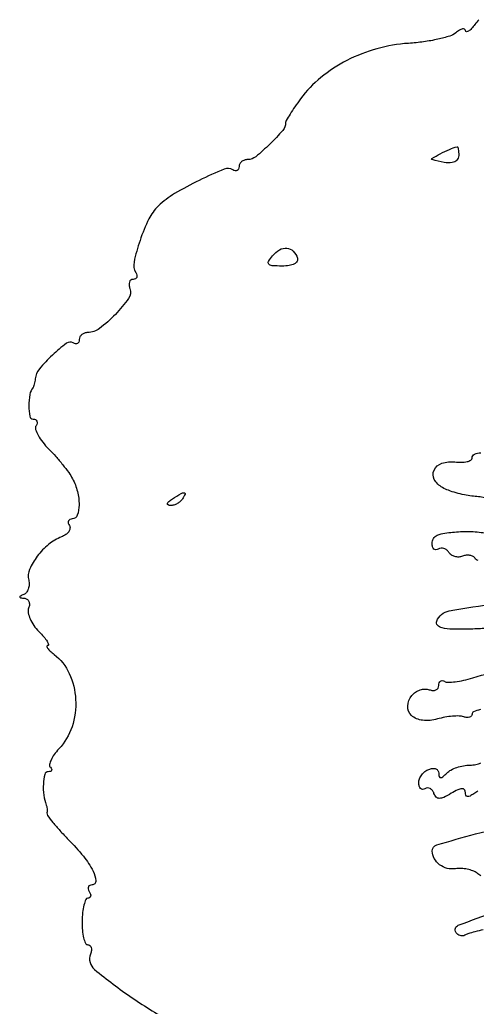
# Model space of a CAD drawing. Extents: x 0 to 367, y 0 to 579.
# Drawn here: x 0.1 to 68.8, y 267.6 to 416 of the extents above; entities that cross this region are included whole.
import ezdxf

# ---------------------------------------------------------------- set-up
doc = ezdxf.new("R2010")
doc.units = 0

msp = doc.modelspace()

# ---------------------------------------------------------------- linework, layer by layer
for points in [[(69.010963, 416.009142, 0.020089), (68.440737, 415.316589, -0.02272), (67.908574, 414.677149, -0.060295), (67.458797, 414.289904, -0.175156), (67.174985, 414.219369, -0.373881), (67.031803, 414.372445, 0.269461), (66.891581, 414.59469, 0.177065), (66.583602, 414.635275, 0.083216), (66.109659, 414.442935, 0.035303), (65.55067, 414.042053, -0.098781), (64.646071, 413.552788, -0.019998), (62.872482, 413.083084, -0.020377), (60.731357, 412.697555, -0.017837), (58.468661, 412.466569, 0.051385), (53.717585, 411.657167, 0.050786), (49.211559, 409.894358, 0.052395), (45.285446, 407.327217, 0.063225), (42.25, 404.138224, 0.007733), (41.388036, 402.928249, 0.010922), (40.660938, 401.822514, 0.007306), (40.090932, 400.882764, 0.133436), (40, 400.548099, -0.180687), (39.567808, 399.391172, -0.020539), (37.619426, 397.325155, -0.020784), (35.507316, 395.427143, -0.17436), (34.319665, 395, 0.078764), (33.815556, 394.920093, 0.09071), (33.387651, 394.688914, 0.100778), (33.101579, 394.344874, 0.123823), (33, 393.940983, -0.099383), (32.927886, 393.581758, -0.176408), (32.725606, 393.362637, -0.168992), (32.422466, 393.319517, -0.090257), (32.065891, 393.459277, 0.241695), (30.761163, 393.562933, 0.01417), (27.016444, 391.875557, 0.021678), (23.312713, 389.875983, 0.055193), (20.882761, 388.033841, 0.08975), (19.446997, 386.076344, 0.031754), (18.119205, 382.849156, 0.027802), (17.217284, 379.606082, 0.194716), (17.487917, 378.01955, -0.077535), (17.652186, 377.62973, -0.155182), (17.63107, 377.299493, -0.185789), (17.43159, 377.080653, -0.116588), (17.090402, 377, 0.158694), (16.743445, 376.887035, 0.151884), (16.522108, 376.589637, 0.111962), (16.469724, 376.137514, 0.06478), (16.598842, 375.603019, -0.251879), (16.411664, 374.138098, -0.036114), (14.414168, 371.731508, -0.038058), (12.031743, 369.600528, -0.164887), (10.260218, 369, 0.082656), (9.778917, 368.919888, 0.09251), (9.370189, 368.688914, 0.100618), (9.096884, 368.344915, 0.11825), (9, 367.940983, -0.09437), (8.931158, 367.579484, -0.17257), (8.736045, 367.356186, -0.17309), (8.444232, 367.306664, -0.095008), (8.101428, 367.437314, 0.308717), (7.05982, 367.390102, 0.027616), (4.948275, 365.613807, 0.031642), (3.015109, 363.550875, 0.143866), (2.375, 362.053203, -0.014503), (2.312523, 361.631651, -0.016942), (2.228171, 361.235941, -0.016061), (2.135502, 360.908778, -0.091483), (2.05069, 360.75, 0.126403), (1.572231, 359.683138, 0.043323), (1.429806, 357.981783, 0.04242), (1.567516, 356.418481, 0.364503), (2.065292, 356, -0.108606), (2.418293, 355.922408, -0.18211), (2.628765, 355.708712, -0.16149), (2.660144, 355.387266, -0.082856), (2.50518, 355.008382, 0.217841), (2.436295, 354.458361, 0.048585), (2.815681, 353.564724, 0.04193), (3.498573, 352.527817, 0.029809), (4.422805, 351.486286, -0.015124), (5.466657, 350.377301, -0.012552), (6.510567, 349.137438, -0.012743), (7.409962, 347.952422, -0.033097), (7.976642, 347.043645, -0.061469), (8.720246, 345.11855, -0.063016), (8.965162, 343.086786, -0.08304), (8.696327, 341.535548, -0.318536), (7.940983, 341, 0.110022), (7.586502, 340.921043, 0.182842), (7.375882, 340.704175, 0.160356), (7.346067, 340.377772, 0.081847), (7.504365, 339.992937, -0.173645), (7.597622, 339.554787, -0.119713), (7.411253, 339.077746, -0.089882), (6.961092, 338.631724, -0.059028), (6.313382, 338.291567, 0.081033), (4.395292, 337.174481, 0.058493), (2.67816, 335.38531, 0.061795), (1.54007, 333.418489, 0.157937), (1.397341, 331.797947, -0.066565), (1.460953, 331.112244, -0.073539), (1.337017, 330.458104, -0.083088), (1.051194, 329.934726, -0.129729), (0.643842, 329.626895, 0.017312), (0.133956, 329.396904, 0.322551), (0.05571, 329.249645, 0.33651), (0.170928, 329.134298, 0.018015), (0.718615, 329.078947, -0.131824), (1.139156, 328.936389, -0.141091), (1.418894, 328.605278, -0.118973), (1.508103, 328.126809, -0.078638), (1.391296, 327.577319, 0.139964), (1.329874, 326.883404, 0.055709), (1.615943, 325.962338, 0.049367), (2.168324, 324.977346, 0.043941), (2.922681, 324.077319, -0.017745), (3.668004, 323.277129, -0.038199), (4.169475, 322.60087, -0.070819), (4.374855, 322.141338, -0.485313), (4.25, 321.968197, 0.415268), (4.128252, 321.835187, 0.145779), (4.222826, 321.563951, 0.053145), (4.604152, 321.138883, 0.020925), (5.210685, 320.636702, -0.124214), (7.498571, 317.772047, -0.09437), (8.451875, 313.852417, -0.091918), (7.905199, 309.763924, -0.109744), (5.927501, 306.425813, 0.03184), (5.23139, 305.582062, 0.048418), (4.751804, 304.762398, 0.061321), (4.533046, 304.079818, 0.248179), (4.65752, 303.675813, -0.084202), (4.840906, 303.417515, -0.227853), (4.841196, 303.19852, -0.210603), (4.667258, 303.04934, -0.073579), (4.333786, 303, 0.343273), (3.821893, 302.601618, 0.047147), (3.600411, 301.173806, 0.045822), (3.654879, 299.467512, 0.065101), (4.035088, 298, -0.048333), (4.105869, 297.760127, -0.024607), (4.150134, 297.448594, -0.024194), (4.164455, 297.120034, -0.033189), (4.143421, 296.825, 0.194205), (4.245822, 296.417353, 0.011172), (5.044282, 295.371562, 0.015689), (6.08711, 294.147959, 0.010784), (7.341369, 292.825, -0.024345), (9.615529, 290.292148, -0.050347), (11.076744, 288.073226, -0.107097), (11.480877, 286.60358, -0.430408), (10.909598, 286, 0.113538), (10.56712, 285.921216, 0.184509), (10.36538, 285.70625, 0.157566), (10.340647, 285.382252, 0.079467), (10.5, 285, -0.060254), (10.677206, 284.616865, -0.128806), (10.69553, 284.29375, -0.19146), (10.557766, 284.08251, -0.15486), (10.297756, 284, 0.300278), (9.975913, 283.78756, 0.039449), (9.700986, 282.971875, 0.035244), (9.500198, 281.841371, 0.022091), (9.418081, 280.5, 0.025041), (9.462497, 279.158714, 0.040019), (9.648628, 278.028125, 0.048127), (9.931739, 277.226102, 0.291694), (10.286331, 277, -0.177937), (10.594903, 276.886597, -0.148744), (10.784644, 276.591288, -0.103003), (10.816416, 276.141314, -0.057969), (10.680063, 275.608641, 0.322109), (11.290071, 273.285869, 0.022844), (16.954065, 269.024014, 0.022798), (22.973568, 265.301906, 0.335169)], [(69.935288, 344.185249, 0.019116), (67.960018, 344.438351, -0.028371), (66.85132, 344.601314, -0.019551), (65.618455, 344.905323, -0.019764), (64.451824, 345.292429, -0.037592), (63.555526, 345.708988, -0.138674), (62.332764, 346.93272, -0.245868), (62.294892, 348.322713, -0.202197), (63.47474, 349.350963, -0.107201), (65.437459, 349.556322, 0.031654), (66.419389, 349.511076, 0.051493), (67.247254, 349.611013, 0.069932), (67.816237, 349.826913, 0.273664), (68, 350.137513, -0.287311), (68.38252, 350.748251, -0.142131), (69.320376, 350.908586, -0.046386)], [(68.897284, 334.73743, -0.188297), (68.458051, 335.067875, 0.132999), (68.155668, 335.351145, 0.080264), (67.687813, 335.510427, 0.070506), (67.130667, 335.525573, 0.063286), (66.569126, 335.388152, -0.081176), (65.996447, 335.269433, -0.077827), (65.40692, 335.336292, -0.081799), (64.891443, 335.573641, -0.106015), (64.532052, 335.948138, 0.08451), (64.205593, 336.318712, 0.093295), (63.785237, 336.545053, 0.100463), (63.33748, 336.593431, 0.11575), (62.930902, 336.457295, -0.131424), (62.577226, 336.350896, -0.190043), (62.273452, 336.459972, -0.144159), (62.068565, 336.783805, -0.069554), (62, 337.274316, -0.132381), (62.212274, 338.062017, -0.161613), (62.781231, 338.564946, -0.071835), (63.930561, 338.870689, -0.011504), (66.25, 339.088346, -0.03572), (68.189585, 339.086698, -0.020744), (70.504892, 338.822211, -0.01167)], [(70.101956, 324.549175, -0.012001), (67.842545, 324.441049, -0.010067), (65.035596, 324.430708, -0.052406), (63.5009, 324.617575, -0.149336), (62.805333, 325.018014, -0.287111), (62.686679, 325.625881, -0.260517), (64.549926, 327.178417, -0.017471), (71.662586, 328.253695, -0.016848)], [(69.250507, 312.333899, 0.029081), (68.234734, 312.006638, 0.309121), (68.001465, 311.666667, -0.174129), (67.899726, 311.384945, -0.142767), (67.633243, 311.204265, -0.101674), (67.228528, 311.15975, -0.059519), (66.75, 311.262747, 0.079409), (66.088941, 311.377866, 0.024457), (65.074682, 311.342379, 0.023785), (63.926719, 311.190618, 0.024015), (62.802108, 310.93083, -0.092503), (60.572952, 310.7284, -0.162686), (58.898166, 311.469222, -0.225119), (58.329934, 312.855815, -0.161071), (58.950668, 314.440559, -0.071608), (59.514418, 314.95027, -0.066075), (60.214179, 315.297112, -0.06997), (60.938286, 315.435244, -0.104173), (61.573113, 315.33357, 0.073116), (62.118618, 315.211335, 0.121456), (62.580852, 315.289379, 0.152542), (62.885917, 315.552515, 0.13998), (63, 315.952028, -0.07837), (63.064058, 316.358208, -0.156226), (63.251928, 316.61982, -0.185245), (63.531234, 316.697639, -0.115247), (63.857628, 316.587991, 0.145955), (64.39048, 316.444121, 0.024331), (65.459837, 316.524263, 0.0249), (66.745913, 316.749326, 0.019783), (68.107628, 317.11536, -0.040999), (73.517705, 318.326337, -0.013218)], [(68.872153, 300.070826, 0.055483), (68.25, 299.700636, -0.039013), (67.700766, 299.348896, -0.161089), (67.317307, 299.282207, -0.263463), (67.083999, 299.464199, -0.098598), (67, 299.886029, 0.171468), (66.853205, 300.301499, 0.24242), (66.500802, 300.457129, 0.097538), (65.868354, 300.292768, 0.021203), (64.869347, 299.758474, -0.020749), (63.742815, 299.154661, -0.112893), (63.072395, 299.000723, -0.210659), (62.621028, 299.199256, -0.098781), (62.283936, 299.756231, 0.079967), (62.041169, 300.193396, 0.109676), (61.694104, 300.477402, 0.126665), (61.298527, 300.563926, 0.129955), (60.91459, 300.447214, -0.142706), (60.567478, 300.351119, -0.191423), (60.268661, 300.474541, -0.136456), (60.066864, 300.819271, -0.06468), (60, 301.333994, -0.092821), (60.111999, 301.932106, -0.066775), (60.440625, 302.528573, -0.064983), (60.92658, 303.033038, -0.077126), (61.5, 303.361626, -0.069186), (62.073673, 303.494893, -0.117179), (62.559375, 303.424866, -0.152587), (62.879417, 303.16642, -0.148231), (63, 302.768615, 0.063003), (63.062916, 302.271288, 0.349598), (63.263428, 302.119967, 0.170935), (63.602156, 302.249303, 0.020516), (64.2, 302.8, -0.075503), (64.825061, 303.260236, -0.038434), (65.723125, 303.6475, -0.037078), (66.73134, 303.911582, -0.045545), (67.7, 304, 0.04658), (68.580311, 304.082188, 0.066541), (69.324375, 304.327995, 0.08665)], [(69.323353, 287.357286, -0.036167), (68.75, 287.74913, 0.074845), (68.128046, 288.107226, 0.041482), (67.286961, 288.358288, 0.04025), (66.372821, 288.474738, 0.051285), (65.524762, 288.427001, -0.102593), (64.274259, 288.484265, -0.099016), (63.131876, 289.032752, -0.103318), (62.323996, 289.954091, -0.122353), (62.015313, 291.067378, -0.339399), (62.691607, 291.999985, -0.007125), (68.538404, 293.647957, -0.014622), (75.301363, 295.240314, -0.012543)], [(69.69501, 279.245324, 0.010607), (68.43497, 278.948804, 0.009461), (67.387178, 278.657404, 0.065945), (66.903255, 278.440208, -0.117479), (66.568473, 278.329381, -0.100576), (66.198722, 278.371969, -0.092753), (65.850569, 278.562225, -0.08322), (65.579181, 278.871882, -0.469693), (65.935609, 279.930936, -0.010677), (71.62674, 281.986323, -0.018483)]]:
    msp.add_lwpolyline(points, format="xyb")
for points in [[(66, 395.588484, -0.196979), (65.719914, 394.905116, -0.162724), (65.012891, 394.54578, -0.082682), (63.790421, 394.567044, -0.025802), (62, 394.993774, -0.660863), (61.977727, 395.182812, -0.010892), (63.228902, 395.863648, -0.016186), (64.624639, 396.5279, -0.034453), (65.75, 396.929715, -0.403294), (65.84742, 396.877424, -0.031813), (65.926563, 396.564721, -0.02938), (65.982082, 396.124799, -0.0167)], [(41.770833, 380.1875, -0.212886), (41.72377, 379.707605, -0.145688), (41.322647, 379.323146, -0.083543), (40.549739, 379.077138, -0.035377), (39.460889, 379, -0.01448), (37.957906, 379.043535, -0.19263), (37.466275, 379.274094, -0.337285), (37.424101, 379.689915, -0.035814), (38.027641, 380.533305, -0.085833), (39.090575, 381.441076, -0.158226), (40.18844, 381.688574, -0.178492), (41.130704, 381.238761, -0.113078)], [(24.5, 344, -0.075854), (24.175433, 343.618541, -0.054031), (23.713662, 343.298248, -0.053889), (23.192374, 343.083483, -0.074131), (22.690983, 343.015313, -0.102799), (22.327599, 343.095709, -0.37991), (22.239151, 343.292684, -0.147021), (22.445888, 343.597454, -0.027275), (23, 344, -0.008108), (24.281145, 344.798791, -0.136158), (24.758161, 344.931144, -0.541951), (24.886554, 344.734105, -0.034464)]]:
    msp.add_lwpolyline(points, format="xyb", close=True)

doc.saveas('drawing.dxf')
